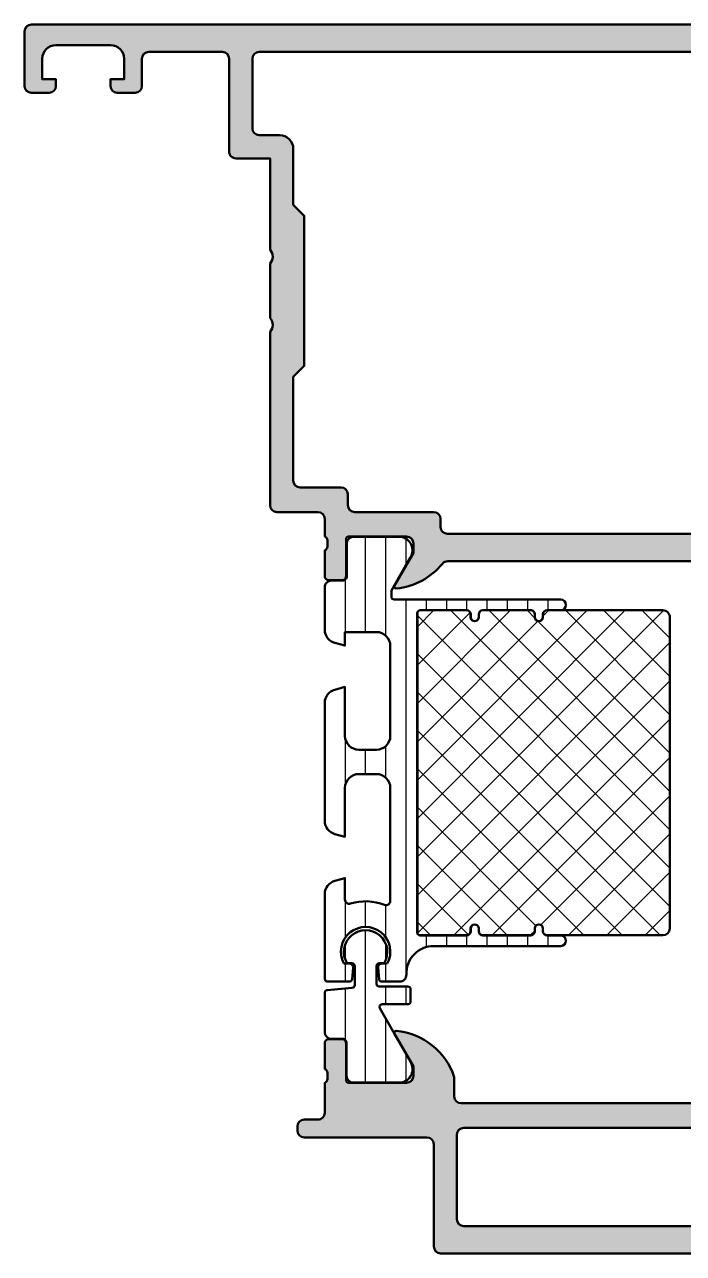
# Model space of a CAD drawing. Extents: x -25 to 78, y 0 to 90.
# Drawn here: x -25 to 23.3, y 0 to 90 of the extents above; entities that cross this region are included whole.
import ezdxf

# ---------------------------------------------------------------- set-up
doc = ezdxf.new("R2010")
doc.units = 0
for name, color, linetype, lineweight in [('0S-Alu contour', 7, 'Continuous', 50), ('0S-Alu hatch', 252, 'Continuous', 25), ('0S-Plastic contour', 254, 'Continuous', 50), ('0S-Plastic hatch', 253, 'Continuous', 25), ('0S-PT contour', 91, 'Continuous', 50), ('0S-PT hatch', 103, 'Continuous', 25)]:
    doc.layers.add(name, color=color, linetype=linetype, lineweight=lineweight)
pattern_1 = [(90, (0, 0), (-1.4859, 0), [])]

# ---------------------------------------------------------------- blocks, each defined once
blk = doc.blocks.new('284171__824EBC0E_F116_48B3_B74E_38A8E350BC5E___59835F41_4591_4B09_BE14_7B26EF173FDE_')
at = {"layer": '0S-Plastic hatch'}
h = blk.add_hatch(dxfattribs=at)
h.set_pattern_fill('ANSI31', color=256, scale=0.4680000000000001, angle=45, style=0)
h.set_pattern_definition(pattern_1)
edge = h.paths.add_edge_path()
edge.add_line((-3.000000000000113, 19.0925027513378), (-3.000000000000113, 16.20999710558584))
edge.add_arc((-2.500000000000113, 16.20999710558583), 0.5, 180, 269.9999925343822)
edge.add_line((-2.500000065149919, 15.70999710558584), (-1.689668630446746, 15.70999699999998))
edge.add_ellipse((-1.689668669536629, 15.40999699999998), major_axis=(-0.2999999999999997, 0), ratio=1, start_angle=179.9920752627074, end_angle=269.9999925343822, ccw=False)
edge.add_line((-1.389668672406193, 15.40995550617268), (-1.390000617064089, 13.00999861706367))
edge.add_arc((-0.8900046396254737, 13.00999597743859), 0.4999959774455833, 179.9996975182267, 270.0003024811851)
edge.add_line((-0.8900020000004076, 12.50999999999997), (2.586539498099355, 12.51000010558583))
edge.add_arc((2.444228849108, 13.49981818030869), 0.999996070924485, 278.1816080518998, 392.7270160998403)
edge.add_line((3.285481498099357, 14.04045310558585), (1.039011283692616, 17.95036743468066))
edge.add_ellipse((1.212425701844225, 18.05000397204092), major_axis=(-0.2000000000000059, 0), ratio=1, start_angle=-90, end_angle=29.879840183825706, ccw=False)
edge.add_line((1.212425701844225, 18.25000397204092), (3.099990844726448, 18.25000397204092))
edge.add_arc((3.099573298768774, 18.45042607985369), 0.2004225427558959, 270.1193660059609, 359.8828195628621)
edge.add_line((3.299995422363172, 18.45001617907217), (3.299995422363167, 19.35001007555655))
edge.add_arc((3.099594252891051, 19.34962112809803), 0.2004015469149805, 0.1112020448921864, 89.88661238628418)
edge.add_line((3.099990844726448, 19.55002228258781), (0.999992370605355, 19.5500222825878))
edge.add_ellipse((1.000357587040738, 19.75038447571386), major_axis=(-0.2003625259806111, 0), ratio=1, start_angle=0.10880910762227813, end_angle=89.89556244691272, ccw=False)
edge.add_line((0.7999954223631578, 19.75000397204092), (0.7999954223631676, 21.05002418993643))
edge.add_ellipse((1.000396591835283, 21.04963524247791), major_axis=(-0.2004015469149805, 0), ratio=1, start_angle=270.1133876137158, end_angle=359.8887979551078, ccw=False)
edge.add_line((0.9999999999998863, 21.25003639696768), (1.35499572753892, 21.25003639696768))
edge.add_arc((-3.8146973935e-06, 22.08088955142386), 1.589446672188279, 328.4843750062553, 571.5156249937443)
edge.add_line((-1.355003356933711, 21.25003639696769), (-1.000007629394644, 21.25003639696768))
edge.add_ellipse((-1.000407041953565, 21.04963242186198), major_axis=(-0.2004043731273275, 0), ratio=1, start_angle=180.1120068946616, end_angle=269.88580753651286, ccw=False)
edge.add_line((-0.8000030517579279, 21.05002418993643), (-0.8000030517579261, 19.65002838610342))
edge.add_ellipse((-1.000404257445808, 19.65041735450157), major_axis=(-0.2004015831713203, 0), ratio=1, start_angle=90.11557923254162, end_angle=179.8887919884769, ccw=False)
edge.add_line((-1.000000000000127, 19.45001617907216), (-2.800003051757926, 19.29251495836904))
edge.add_arc((-2.799595988752116, 19.09211097759355), 0.2004043941907311, 90.11637972490921, 179.8879914961053)
at = {"layer": '0S-Plastic contour', "color": 7}
for points in [[(-1.355003356933711, 21.25003639696769), (-1.000007629394644, 21.25003639696768)], [(-0.8000030517579279, 21.05002418993643), (-0.8000030517579261, 19.65002838610342)], [(0.7999954223631578, 19.75000397204092), (0.7999954223631676, 21.05002418993643)], [(0.9999999999998863, 21.25003639696768), (1.35499572753892, 21.25003639696768)], [(-3.000000000000113, 19.0925027513378), (-3.000000000000113, 16.20999710558584)], [(-1.000000000000127, 19.45001617907216), (-2.800003051757926, 19.29251495836904)], [(3.099990844726448, 19.55002228258781), (0.999992370605355, 19.5500222825878)], [(3.299995422363172, 18.45001617907217), (3.299995422363167, 19.35001007555655)], [(1.212425701844225, 18.25000397204092), (3.099990844726448, 18.25000397204092)], [(3.285481498099357, 14.04045310558585), (1.039011283692616, 17.95036743468066)], [(-2.500000065149919, 15.70999710558584), (-1.689668630446746, 15.70999699999998)], [(-1.389668672406193, 15.40995550617268), (-1.390000617064089, 13.00999861706367)], [(-0.8900020000004076, 12.50999999999997), (2.586539498099355, 12.51000010558583)]]:
    blk.add_lwpolyline(points, dxfattribs=at)
for centre, radius, start, end in [((-3.8146973935e-06, 22.08088955142386), 1.589446672188279, 328.4843750062553, 211.5156249937443), ((-2.799595988752116, 19.09211097759355), 0.2004043941907311, 90.11637972490921, 179.8879914961053), ((3.099594252891051, 19.34962112809803), 0.2004015469149805, 0.1112020448921864, 89.88661238628418), ((3.099573298768774, 18.45042607985369), 0.2004225427558959, 270.1193660059609, 359.8828195628621), ((-2.500000000000113, 16.20999710558583), 0.5, 180, 269.9999925343822), ((2.444228849108, 13.49981818030869), 0.999996070924485, 278.1816080518998, 32.72701609984038), ((-0.8900046396254737, 13.00999597743859), 0.4999959774455833, 179.9996975182267, 270.0003024811851)]:
    blk.add_arc(centre, radius, start, end, dxfattribs=at)
at = {"layer": '0S-Plastic contour', "color": 7, "extrusion": (0, 0, -1)}
for centre, radius, start, end in [((1.000407041953565, 21.04963242186198), 0.2004043731273275, 90.11419246348713, 179.8879931053384), ((-1.000396591835283, 21.04963524247791), 0.2004015469149805, 0.1112020448921864, 89.88661238628418), ((1.000404257445808, 19.65041735450157), 0.2004015831713203, 180.1112080115232, 269.8844207674584), ((-1.000357587040738, 19.75038447571386), 0.2003625259806112, 270.1044375530873, 359.8911908923777), ((-1.212425701844225, 18.05000397204092), 0.2000000000000059, 330.1201598161743, 90), ((1.689668669536629, 15.40999699999998), 0.2999999999999997, 90.00000746561778, 180.0079247372927)]:
    blk.add_arc(centre, radius, start, end, dxfattribs=at)
blk = doc.blocks.new('439390__92E42E08_A205_47DB_A012_A4CB23B831C8_')
at = {"layer": '0S-PT hatch'}
h = blk.add_hatch(dxfattribs=at)
h.set_pattern_fill('ANSI37', color=256, scale=0.625, angle=90, style=0)
h.set_pattern_definition([(135, (0, 0), (-1.403165018917055, -1.403165018917055), []), (225, (0, 0), (1.403165018917055, -1.403165018917055), [])])
edge = h.paths.add_edge_path()
edge.add_line((22.29999999999973, 46.60001645432259), (22.29999999999966, 23.80001645432195))
edge.add_ellipse((21.79999999999972, 23.80001645432195), major_axis=(-0.4999999999999432, 0), ratio=1, start_angle=90, end_angle=180, ccw=False)
edge.add_line((21.79999999999972, 23.30001645432201), (13.2999938258325, 23.30001645432201))
edge.add_ellipse((13.2999938258325, 23.60001645432205), major_axis=(-0.3000000000000398, 0), ratio=1, start_angle=0, end_angle=90, ccw=False)
edge.add_line((12.99999382583246, 23.60001645432205), (12.99999382583246, 23.80001645432232))
edge.add_arc((12.69999840346918, 23.8000164543223), 0.2999954223632812, 0, 180)
edge.add_line((12.4000029811059, 23.80001645432229), (12.4000029811059, 23.60001645432253))
edge.add_ellipse((12.10000298110583, 23.60001645432253), major_axis=(-0.3000000000000682, 0), ratio=1, start_angle=90, end_angle=180, ccw=False)
edge.add_line((12.10000298110583, 23.30001645432246), (8.599993825832428, 23.30001645432247))
edge.add_ellipse((8.599993825832428, 23.60001645432242), major_axis=(-0.2999999999999545, 0), ratio=1, start_angle=0, end_angle=90, ccw=False)
edge.add_line((8.299993825832473, 23.60001645432242), (8.299993825832473, 23.8000164543223))
edge.add_arc((7.999998403469163, 23.80001645432231), 0.2999954223633097, 0, 180)
edge.add_line((7.700002981105853, 23.80001645432233), (7.700002981105853, 23.60001645432234))
edge.add_ellipse((7.400002981105927, 23.60001645432234), major_axis=(-0.2999999999999261, 0), ratio=1, start_angle=90, end_angle=180, ccw=False)
edge.add_line((7.400002981105927, 23.30001645432241), (3.999999999999772, 23.30001645432235))
edge.add_ellipse((3.999999999999772, 23.50001645432234), major_axis=(-0.1999999999999886, 0), ratio=1, start_angle=0, end_angle=90, ccw=False)
edge.add_line((3.799999999999783, 23.50001645432234), (3.799999999999727, 46.90001645432235))
edge.add_ellipse((3.999999999999687, 46.90001645432235), major_axis=(-0.1999999999999602, 0), ratio=1, start_angle=270, end_angle=360, ccw=False)
edge.add_line((3.999999999999687, 47.10001645432231), (7.40000298110587, 47.10001645432225))
edge.add_ellipse((7.40000298110587, 46.80001645432226), major_axis=(-0.2999999999999829, 0), ratio=1, start_angle=180, end_angle=270, ccw=False)
edge.add_line((7.700002981105853, 46.80001645432226), (7.700002981105853, 46.60001645432234))
edge.add_arc((7.999998403469163, 46.60001645432231), 0.2999954223633097, 180, 360)
edge.add_line((8.299993825832473, 46.60001645432229), (8.299993825832473, 46.8000164543222))
edge.add_ellipse((8.599993825832456, 46.8000164543222), major_axis=(-0.2999999999999829, 0), ratio=1, start_angle=270, end_angle=360, ccw=False)
edge.add_line((8.599993825832456, 47.10001645432218), (12.10000298110591, 47.10001645432218))
edge.add_ellipse((12.10000298110591, 46.8000164543222), major_axis=(-0.2999999999999829, 0), ratio=1, start_angle=180, end_angle=270, ccw=False)
edge.add_line((12.4000029811059, 46.8000164543222), (12.4000029811059, 46.60001645432234))
edge.add_arc((12.69999840346918, 46.60001645432231), 0.2999954223632812, 180, 360)
edge.add_line((12.99999382583246, 46.60001645432229), (12.99999382583246, 46.80001645432257))
edge.add_ellipse((13.29999382583241, 46.80001645432257), major_axis=(-0.2999999999999545, 0), ratio=1, start_angle=270, end_angle=360, ccw=False)
edge.add_line((13.29999382583241, 47.10001645432252), (21.79999999999961, 47.1000164543227))
edge.add_ellipse((21.79999999999962, 46.60001645432259), major_axis=(-0.5000000000001137, 0), ratio=1, start_angle=180, end_angle=270.00000000000165, ccw=False)
at = {"layer": '0S-PT contour', "color": 7}
for points in [[(3.799999999999783, 23.50001645432234), (3.799999999999727, 46.90001645432235)], [(3.999999999999687, 47.10001645432231), (7.40000298110587, 47.10001645432225)], [(8.599993825832456, 47.10001645432218), (12.10000298110591, 47.10001645432218)], [(13.29999382583241, 47.10001645432252), (21.79999999999961, 47.1000164543227)], [(7.700002981105853, 46.80001645432226), (7.700002981105853, 46.60001645432234)], [(8.299993825832473, 46.60001645432229), (8.299993825832473, 46.8000164543222)], [(12.4000029811059, 46.8000164543222), (12.4000029811059, 46.60001645432234)], [(12.99999382583246, 46.60001645432229), (12.99999382583246, 46.80001645432257)], [(22.29999999999973, 46.60001645432259), (22.29999999999966, 23.80001645432195)], [(7.700002981105853, 23.80001645432233), (7.700002981105853, 23.60001645432234)], [(8.299993825832473, 23.60001645432242), (8.299993825832473, 23.8000164543223)], [(12.4000029811059, 23.80001645432229), (12.4000029811059, 23.60001645432253)], [(12.99999382583246, 23.60001645432205), (12.99999382583246, 23.80001645432232)], [(7.400002981105927, 23.30001645432241), (3.999999999999772, 23.30001645432235)], [(12.10000298110583, 23.30001645432246), (8.599993825832428, 23.30001645432247)], [(21.79999999999972, 23.30001645432201), (13.2999938258325, 23.30001645432201)]]:
    blk.add_lwpolyline(points, dxfattribs=at)
at = {"layer": '0S-PT contour', "color": 7, "extrusion": (0, 0, -1)}
for centre, radius, start, end in [((-3.999999999999687, 46.90001645432235), 0.1999999999999602, 0, 90), ((-7.40000298110587, 46.80001645432226), 0.2999999999999829, 90, 180), ((-8.599993825832456, 46.8000164543222), 0.2999999999999829, 0, 90), ((-12.10000298110591, 46.8000164543222), 0.2999999999999829, 90, 180), ((-13.29999382583241, 46.80001645432257), 0.2999999999999545, 0, 90), ((-21.79999999999962, 46.60001645432259), 0.5000000000001137, 89.99999999999837, 180), ((-3.999999999999772, 23.50001645432234), 0.1999999999999886, 270, 0), ((-7.400002981105927, 23.60001645432234), 0.2999999999999261, 180, 270), ((-8.599993825832428, 23.60001645432242), 0.2999999999999545, 270, 0), ((-12.10000298110583, 23.60001645432253), 0.3000000000000682, 180, 270), ((-13.2999938258325, 23.60001645432205), 0.3000000000000398, 270, 0), ((-21.79999999999972, 23.80001645432195), 0.4999999999999432, 180, 270)]:
    blk.add_arc(centre, radius, start, end, dxfattribs=at)
at = {"layer": '0S-PT contour', "color": 7}
for centre, radius, start, end in [((7.999998403469163, 46.60001645432231), 0.2999954223633097, 180, 0), ((12.69999840346918, 46.60001645432231), 0.2999954223632812, 180, 0), ((7.999998403469163, 23.80001645432231), 0.2999954223633097, 0, 180), ((12.69999840346918, 23.8000164543223), 0.2999954223632812, 0, 180)]:
    blk.add_arc(centre, radius, start, end, dxfattribs=at)
blk = doc.blocks.new('284171__5BA0C0DA_380D_446F_AA1C_37E8CF3F90FB___885AA885_2C1C_4932_88F0_DCAF5BB94808_')
at = {"layer": '0S-Plastic hatch'}
h = blk.add_hatch(dxfattribs=at)
h.set_pattern_fill('ANSI31', color=256, scale=0.4680000000000001, angle=45, style=0)
h.set_pattern_definition(pattern_1)
edge = h.paths.add_edge_path()
edge.add_arc((-1.998892987228018, 45.669667572746), 0.9911072607428558, 180.040529967685, 254.9400474002998)
edge.add_line((-2.256412009459126, 44.71260040922698), (-1.510000298125277, 44.51302508534097))
edge.add_line((-1.510000298125277, 44.51302508534097), (-1.51002311706793, 45.5099999195536))
edge.add_line((-1.51002311706793, 45.5099999195536), (0.7998854011839427, 45.50999992563147))
edge.add_ellipse((0.7998854011970593, 44.49988226815095), major_axis=(-1.010117657480513, 0), ratio=1, start_angle=180, end_angle=270.00000000074397, ccw=False)
edge.add_line((1.810003058677573, 44.49988226815095), (1.810003058677651, 37.90010917022585))
edge.add_ellipse((0.7998938009335319, 37.90010917127971), major_axis=(-1.010109257744119, 0), ratio=1, start_angle=90.00000000029752, end_angle=180, ccw=False)
edge.add_line((0.7998938009387758, 36.88999991353559), (-0.4998857138641313, 36.88999991261291))
edge.add_ellipse((-0.499885709188348, 37.90013710101612), major_axis=(-1.010137188403213, 0), ratio=1, start_angle=0.00785883787767716, end_angle=89.99999973478589, ccw=False)
edge.add_line((-1.510022888089413, 37.89999854797713), (-1.510022888183598, 41.48697372013972))
edge.add_line((-1.510022888183598, 41.48697372013972), (-2.256411349988368, 41.28733857180318))
edge.add_arc((-1.998815080353068, 40.33020355047907), 0.9911928607365638, 105.0632453292084, 179.9547890322134)
edge.add_line((-2.990007632507703, 40.33098568110417), (-2.990007629394526, 31.66900626723482))
edge.add_arc((-1.998859386345984, 31.66970738699598), 0.9911484910280252, 180.0405299578921, 254.9400474092405)
edge.add_line((-2.256389121277039, 30.71260040922731), (-1.510022888183613, 30.51303724529854))
edge.add_line((-1.510022888183613, 30.51303724529854), (-1.510022888183485, 34.10000602636074))
edge.add_ellipse((-0.4998850233552617, 34.09986815911052), major_axis=(-1.010137874236532, 0), ratio=1, start_angle=270.0000389024916, end_angle=359.9921800658741, ccw=False)
edge.add_line((-0.4998857092152065, 35.11000603334682), (0.7998938063117293, 35.11000603242418))
edge.add_ellipse((0.7998938009155268, 34.09989677466207), major_axis=(-1.01010925776211, 0), ratio=1, start_angle=180, end_angle=269.9999996939147, ccw=False)
edge.add_line((1.810003058677637, 34.09989677466207), (1.810003051757249, 25.81576744355252))
edge.add_ellipse((1.500003051757303, 25.81576744381149), major_axis=(-0.3099999999999454, 0), ratio=1, start_angle=68.5397444279181, end_angle=180, ccw=False)
edge.add_arc((-5.4609107849e-06, 22.00001398454269), 3.789999999999877, 68.53974442791787, 107.0188797955989)
edge.add_ellipse((-1.200021362307992, 25.92046827408525), major_axis=(-0.3099999999999803, 0), ratio=1, start_angle=0, end_angle=107.0188797955978, ccw=False)
edge.add_line((-1.510021362307973, 25.92046827408525), (-1.51002136230808, 27.4869737201395))
edge.add_line((-1.51002136230808, 27.4869737201395), (-2.256409824111258, 27.28733857180357))
edge.add_arc((-1.998813554477436, 26.33020355047892), 0.9911928607367045, 105.0632453291177, 179.9547890312299)
edge.add_line((-2.990006106632198, 26.33098568112104), (-2.990006103518922, 20.10004730203265))
edge.add_arc((-2.800006103518924, 20.10004730203265), 0.1899999999999977, 180, 270)
edge.add_line((-2.800006103518924, 19.91004730203265), (-1.173990732037623, 19.91004730203264))
edge.add_arc((-1.173990732037623, 20.1000473020329), 0.1900000000002535, 270, 354.9998434473357)
edge.add_line((-0.9847137846474004, 20.0834871937381), (-0.9111097101340703, 20.92475914023555))
edge.add_arc((-1.200006103518802, 20.95003509500125), 0.2900000000000405, 354.9998434473379, 449.9999999999775)
edge.add_line((-1.200006103518688, 21.24003509500129), (-1.592586124307302, 21.24003509500146))
edge.add_ellipse((5.31940319206e-05, 22.10003509597818), major_axis=(-1.809999999999993, 0), ratio=1, start_angle=151.6316564767591, end_angle=28.368343523240924, ccw=False)
edge.add_line((1.592692512371142, 21.24003509500146), (1.199993896481259, 21.24003509500146))
edge.add_arc((1.199993896481259, 20.95003509500131), 0.2900000000001483, 90, 185.0001565526679)
edge.add_line((0.911097503096423, 20.92475914023557), (0.9847015776098402, 20.08348719373788))
edge.add_arc((1.173978524999768, 20.10004730203266), 0.1899999999999585, 185.0001565526667, 270)
edge.add_line((1.173978524999768, 19.9100473020327), (2.499993896484184, 19.91004730203264))
edge.add_arc((2.499993896484212, 20.4000473020328), 0.4900000000001583, 269.9999999999966, 362.2920152210359)
edge.add_ellipse((4.997993841998166, 20.50002866135775), major_axis=(-2.009999999999877, 0), ratio=1, start_angle=-89.9999999999996, end_angle=2.2920152210356832, ccw=False)
edge.add_line((4.997993841998152, 22.51002866135763), (14.29999687759033, 22.51002866135781))
edge.add_arc((14.29999687759033, 22.90002255784218), 0.3899938964843734, 270, 450)
edge.add_line((14.29999687759033, 23.29001645432655), (13.29999382583253, 23.29001645432655))
edge.add_ellipse((13.29999382583253, 23.60001645432662), major_axis=(-0.3100000000000662, 0), ratio=1, start_angle=0, end_angle=90, ccw=False)
edge.add_line((12.98999382583246, 23.60001645432662), (12.98999382583245, 23.80001645432917))
edge.add_arc((12.69999840346912, 23.80001645432913), 0.289995422363333, 0, 180)
edge.add_line((12.41000298110579, 23.80001645432909), (12.41000298110584, 23.60001645432674))
edge.add_ellipse((12.10000298110579, 23.60001645432665), major_axis=(-0.3100000000000591, 0), ratio=1, start_angle=90, end_angle=180, ccw=False)
edge.add_line((12.10000298110579, 23.2900164543266), (8.599993825832485, 23.29001645432656))
edge.add_ellipse((8.599993825832485, 23.60001645432658), major_axis=(-0.3100000000000165, 0), ratio=1, start_angle=0, end_angle=90, ccw=False)
edge.add_line((8.289993825832468, 23.60001645432658), (8.289993825832523, 23.80001645432637))
edge.add_arc((7.99999840346922, 23.80001645432642), 0.2899954223633045, 0, 180)
edge.add_line((7.710002981105915, 23.80001645432649), (7.710002981105859, 23.60001645432658))
edge.add_ellipse((7.400002981105814, 23.60001645432667), major_axis=(-0.3100000000000449, 0), ratio=1, start_angle=90, end_angle=180, ccw=False)
edge.add_line((7.400002981105814, 23.29001645432663), (3.999999999999701, 23.2900164543265))
edge.add_ellipse((3.999999999999715, 23.50001645432477), major_axis=(-0.2099999999982707, 0), ratio=1, start_angle=0, end_angle=89.99999999999608, ccw=False)
edge.add_line((3.790000000001445, 23.50001645432477), (3.789999999999665, 46.90001645432626))
edge.add_ellipse((3.999999999999673, 46.90001645432627), major_axis=(-0.210000000000008, 0), ratio=1, start_angle=270, end_angle=360, ccw=False)
edge.add_line((3.999999999999673, 47.11001645432628), (7.400002981105927, 47.11001645432617))
edge.add_ellipse((7.400002981105927, 46.80001645432617), major_axis=(-0.3099999999999952, 0), ratio=1, start_angle=180, end_angle=270, ccw=False)
edge.add_line((7.710002981105922, 46.80001645432617), (7.710002981105859, 46.60001645432647))
edge.add_arc((7.999998403469191, 46.60001645432646), 0.289995422363333, 180, 360)
edge.add_line((8.289993825832523, 46.60001645432646), (8.289993825832523, 46.80001645432632))
edge.add_ellipse((8.599993825832428, 46.80001645432631), major_axis=(-0.3099999999999028, 0), ratio=1, start_angle=270, end_angle=360, ccw=False)
edge.add_line((8.599993825832428, 47.11001645432622), (12.10000298110581, 47.11001645432622))
edge.add_ellipse((12.10000298110583, 46.8000164543262), major_axis=(-0.3100000000000236, 0), ratio=1, start_angle=180, end_angle=270.0000000000026, ccw=False)
edge.add_line((12.41000298110585, 46.8000164543262), (12.41000298110568, 46.60001645432394))
edge.add_arc((12.69999840346907, 46.60001645432388), 0.2899954223633898, 180, 360)
edge.add_line((12.98999382583245, 46.60001645432383), (12.98999382583245, 46.80001645432625))
edge.add_ellipse((13.29999382583249, 46.80001645432625), major_axis=(-0.3100000000000307, 0), ratio=1, start_angle=270, end_angle=360, ccw=False)
edge.add_line((13.29999382583249, 47.11001645432628), (14.29999687759034, 47.11001645432627))
edge.add_arc((14.29999687759033, 47.50001035081062), 0.3899938964843486, 270.0000000000021, 450.0000000000021)
edge.add_line((14.29999687759031, 47.89000424729497), (2.100003454003697, 47.89000424729515))
edge.add_ellipse((2.100003454003697, 48.10000424729516), major_axis=(-0.210000000000008, 0), ratio=1, start_angle=0, end_angle=90, ccw=False)
edge.add_line((1.890003454003689, 48.10000424729516), (1.890003454003689, 48.56250812677634))
edge.add_line((1.890003454003689, 48.56250812677634), (3.276940554249094, 50.96475365130364))
edge.add_arc((2.4442288491081, 51.50018192527415), 0.9899960709244565, 327.2592430287524, 441.7771036410999)
edge.add_line((2.585822496184208, 52.47999999999699), (-0.8900046396252179, 52.48000000000407))
edge.add_arc((-0.8900046396252321, 51.99000402255849), 0.4899959774455809, 89.99999999999834, 180.0079247372467)
edge.add_line((-1.380000612383899, 51.989936249864), (-1.379668669632053, 49.59004587753542))
edge.add_ellipse((-1.689668666672773, 49.59000300000316), major_axis=(-0.3100000000060144, 0), ratio=1, start_angle=90.00000000110578, end_angle=180.0079248439906, ccw=False)
edge.add_line((-1.68966866666679, 49.28000299999715), (-2.499999985071511, 49.28000299999722))
edge.add_arc((-2.499999985071539, 48.79000299999709), 0.490000000000137, 89.99999999999667, 180)
edge.add_line((-2.989999985071676, 48.79000299999709), (-2.990000000001586, 45.66896648198082))
at = {"layer": '0S-Plastic contour', "color": 7}
for points in [[(2.585822496184208, 52.47999999999699), (-0.8900046396252179, 52.48000000000407)], [(-1.380000612383899, 51.989936249864), (-1.379668669632053, 49.59004587753542)], [(1.890003454003689, 48.10000424729516), (1.890003454003689, 48.56250812677634), (3.276940554249094, 50.96475365130364)], [(-2.989999985071676, 48.79000299999709), (-2.990000000001586, 45.66896648198082)], [(-1.68966866666679, 49.28000299999715), (-2.499999985071511, 49.28000299999722)], [(14.29999687759031, 47.89000424729497), (2.100003454003697, 47.89000424729515)], [(3.790000000001445, 23.50001645432477), (3.789999999999665, 46.90001645432626)], [(3.999999999999673, 47.11001645432628), (7.400002981105927, 47.11001645432617)], [(8.599993825832428, 47.11001645432622), (12.10000298110581, 47.11001645432622)], [(13.29999382583249, 47.11001645432628), (14.29999687759034, 47.11001645432627)], [(7.710002981105922, 46.80001645432617), (7.710002981105859, 46.60001645432647)], [(8.289993825832523, 46.60001645432646), (8.289993825832523, 46.80001645432632)], [(12.41000298110585, 46.8000164543262), (12.41000298110568, 46.60001645432394)], [(12.98999382583245, 46.60001645432383), (12.98999382583245, 46.80001645432625)], [(-2.256412009459126, 44.71260040922698), (-1.510000298125277, 44.51302508534097), (-1.51002311706793, 45.5099999195536), (0.7998854011839427, 45.50999992563147)], [(1.810003058677573, 44.49988226815095), (1.810003058677651, 37.90010917022585)], [(-1.510022888089413, 37.89999854797713), (-1.510022888183598, 41.48697372013972), (-2.256411349988368, 41.28733857180318)], [(-2.990007632507703, 40.33098568110417), (-2.990007629394526, 31.66900626723482)], [(0.7998938009387758, 36.88999991353559), (-0.4998857138641313, 36.88999991261291)], [(-0.4998857092152065, 35.11000603334682), (0.7998938063117293, 35.11000603242418)], [(-2.256389121277039, 30.71260040922731), (-1.510022888183613, 30.51303724529854), (-1.510022888183485, 34.10000602636074)], [(1.810003058677637, 34.09989677466207), (1.810003051757249, 25.81576744355252)], [(-1.510021362307973, 25.92046827408525), (-1.51002136230808, 27.4869737201395), (-2.256409824111258, 27.28733857180357)], [(-2.990006106632198, 26.33098568112104), (-2.990006103518922, 20.10004730203265)], [(7.710002981105915, 23.80001645432649), (7.710002981105859, 23.60001645432658)], [(8.289993825832468, 23.60001645432658), (8.289993825832523, 23.80001645432637)], [(12.41000298110579, 23.80001645432909), (12.41000298110584, 23.60001645432674)], [(12.98999382583246, 23.60001645432662), (12.98999382583245, 23.80001645432917)], [(7.400002981105814, 23.29001645432663), (3.999999999999701, 23.2900164543265)], [(4.997993841998152, 22.51002866135763), (14.29999687759033, 22.51002866135781)], [(12.10000298110579, 23.2900164543266), (8.599993825832485, 23.29001645432656)], [(14.29999687759033, 23.29001645432655), (13.29999382583253, 23.29001645432655)], [(-1.200006103518688, 21.24003509500129), (-1.592586124307302, 21.24003509500146)], [(-0.9847137846474004, 20.0834871937381), (-0.9111097101340703, 20.92475914023555)], [(0.911097503096423, 20.92475914023557), (0.9847015776098402, 20.08348719373788)], [(1.592692512371142, 21.24003509500146), (1.199993896481259, 21.24003509500146)], [(-2.800006103518924, 19.91004730203265), (-1.173990732037623, 19.91004730203264)], [(1.173978524999768, 19.9100473020327), (2.499993896484184, 19.91004730203264)]]:
    blk.add_lwpolyline(points, dxfattribs=at)
for centre, radius, start, end in [((-0.8900046396252321, 51.99000402255849), 0.4899959774455809, 89.99999999999834, 180.0079247372467), ((2.4442288491081, 51.50018192527415), 0.9899960709244565, 327.2592430287524, 81.7771036411), ((-2.499999985071539, 48.79000299999709), 0.490000000000137, 89.99999999999667, 180), ((14.29999687759033, 47.50001035081062), 0.3899938964843486, 270.0000000000021, 90.00000000000207), ((7.999998403469191, 46.60001645432646), 0.289995422363333, 180, 0), ((12.69999840346907, 46.60001645432388), 0.2899954223633898, 180, 0), ((-1.998892987228018, 45.669667572746), 0.9911072607428558, 180.040529967685, 254.9400474002998), ((-1.998815080353068, 40.33020355047907), 0.9911928607365638, 105.0632453292084, 179.9547890322134), ((-1.998859386345984, 31.66970738699598), 0.9911484910280252, 180.0405299578921, 254.9400474092405), ((-1.998813554477436, 26.33020355047892), 0.9911928607367045, 105.0632453291177, 179.9547890312299), ((-5.4609107849e-06, 22.00001398454269), 3.789999999999877, 68.53974442791787, 107.0188797955989), ((7.99999840346922, 23.80001645432642), 0.2899954223633045, 0, 180), ((12.69999840346912, 23.80001645432913), 0.289995422363333, 0, 180), ((14.29999687759033, 22.90002255784218), 0.3899938964843734, 270, 90), ((-1.200006103518802, 20.95003509500125), 0.2900000000000405, 354.9998434473379, 89.99999999997755), ((1.199993896481259, 20.95003509500131), 0.2900000000001483, 90, 185.0001565526679), ((-2.800006103518924, 20.10004730203265), 0.1899999999999977, 180, 270), ((-1.173990732037623, 20.1000473020329), 0.1900000000002535, 270, 354.9998434473357), ((1.173978524999768, 20.10004730203266), 0.1899999999999585, 185.0001565526667, 270), ((2.499993896484212, 20.4000473020328), 0.4900000000001583, 269.9999999999966, 2.292015221035908)]:
    blk.add_arc(centre, radius, start, end, dxfattribs=at)
at = {"layer": '0S-Plastic contour', "color": 7, "extrusion": (0, 0, -1)}
for centre, radius, start, end in [((1.689668666672773, 49.59000300000316), 0.3100000000060144, 179.9920751560094, 269.9999999988942), ((-2.100003454003697, 48.10000424729516), 0.210000000000008, 270, 0), ((-3.999999999999673, 46.90001645432627), 0.210000000000008, 0, 90), ((-7.400002981105927, 46.80001645432617), 0.3099999999999952, 90, 180), ((-8.599993825832428, 46.80001645432631), 0.3099999999999028, 0, 90), ((-12.10000298110583, 46.8000164543262), 0.3100000000000236, 89.99999999999739, 180), ((-13.29999382583249, 46.80001645432625), 0.3100000000000307, 0, 90), ((-0.7998854011970593, 44.49988226815095), 1.010117657480513, 89.999999999256, 180), ((0.499885709188348, 37.90013710101612), 1.010137188403213, 270.0000002652141, 359.9921411621223), ((-0.7998938009335319, 37.90010917127971), 1.010109257744119, 180, 269.9999999997025), ((0.4998850233552617, 34.09986815911052), 1.010137874236532, 0.0078199341258925, 89.9999610975084), ((-0.7998938009155268, 34.09989677466207), 1.01010925776211, 90.00000030608534, 180), ((1.200021362307992, 25.92046827408525), 0.3099999999999803, 252.9811202044022, 0), ((-1.500003051757303, 25.81576744381149), 0.3099999999999454, 180, 291.4602555720819), ((-5.31940319206e-05, 22.10003509597818), 1.809999999999993, 331.6316564767591, 208.368343523241), ((-3.999999999999715, 23.50001645432477), 0.2099999999982707, 270.0000000000039, 0), ((-7.400002981105814, 23.60001645432667), 0.3100000000000449, 180, 270), ((-8.599993825832485, 23.60001645432658), 0.3100000000000165, 270, 0), ((-12.10000298110579, 23.60001645432665), 0.3100000000000591, 180, 270), ((-13.29999382583253, 23.60001645432662), 0.3100000000000662, 270, 0), ((-4.997993841998166, 20.50002866135775), 2.009999999999877, 357.7079847789643, 89.99999999999959)]:
    blk.add_arc(centre, radius, start, end, dxfattribs=at)
blk = doc.blocks.new('438520__A90F8803_59F8_47A2_A87D_F0CA437A98F2_')
at = {"layer": '0S-Alu hatch'}
h = blk.add_hatch(color=256, dxfattribs=at)
edge = h.paths.add_edge_path()
edge.add_arc((-3.499996948242596, 10.29999999999838), 0.5, 269.9999999999984, 360)
edge.add_line((-2.999996948242596, 10.29999999999838), (-2.99999694824271, 12.4999999999983))
edge.add_arc((-3.078833394785746, 12.76752059199157), 0.278895056327579, 286.4198764194819, 361.1645893740928)
edge.add_line((-2.799995948242554, 12.77318899998993), (-2.799995948242553, 13.22678299998993))
edge.add_arc((-3.078864043885744, 13.23244365946699), 0.2789255417371719, 358.8371299271131, 433.5754054446265)
edge.add_line((-2.999996948242483, 13.49998699998993), (-2.999996948242596, 15.37999799999834))
edge.add_ellipse((-2.699996948242585, 15.37999799999836), major_axis=(-0.3000000000000114, 0), ratio=1, start_angle=270, end_angle=360, ccw=False)
edge.add_line((-2.699996948242585, 15.67999799999837), (-1.720022629199661, 15.67999799999837))
edge.add_ellipse((-1.720022629199661, 15.37999799999842), major_axis=(-0.2999999999999545, 0), ratio=1, start_angle=180, end_angle=270, ccw=False)
edge.add_line((-1.420022629199706, 15.37999799999842), (-1.420022629199706, 12.61999999999836))
edge.add_arc((-1.300022629199759, 12.61999999999836), 0.1199999999999477, 180, 270)
edge.add_line((-1.300022629199759, 12.49999999999842), (3.000003051757346, 12.49999999999842))
edge.add_arc((3.000003051757346, 12.99999999999847), 0.500000000000057, 270, 360)
edge.add_line((3.500003051757403, 12.99999999999847), (3.500003051757403, 13.69999999999835))
edge.add_line((3.500003051757403, 13.69999999999835), (2.118507594134939, 16.09282032302586))
edge.add_ellipse((2.238122836405636, 16.16188021535004), major_axis=(-0.1381197846483423, 0), ratio=1, start_angle=-95.62257755079389, end_angle=30.000000000002615, ccw=False)
edge.add_ellipse((1.761779810583576, 11.32339113815056), major_axis=(-5.000000000000008, 0), ratio=1, start_angle=198.6222189607481, end_angle=264.37742244920685, ccw=False)
edge.add_line((6.500003051757407, 12.92002525929423), (6.500003051757403, 11.49999999999836))
edge.add_arc((7.000003051757346, 11.49999999999836), 0.4999999999999432, 180, 270)
edge.add_line((7.000003051757346, 10.99999999999842), (37.90568136791986, 10.99999999999841))
edge.add_arc((37.90568136791986, 11.49999999999839), 0.4999999999999716, 270, 338.9376648512806)
edge.add_ellipse((43.03822629293174, 9.523391138150595), major_axis=(-5.000000000000067, 0), ratio=1, start_angle=275.62257755079975, end_angle=338.93766485128066, ccw=False)
edge.add_ellipse((42.5618832671091, 14.36188021535007), major_axis=(-0.1381197846483438, 0), ratio=1, start_angle=149.9999999999981, end_angle=275.6225775507964, ccw=False)
edge.add_line((42.68149850937979, 14.2928203230259), (41.30000305175747, 11.89999999999839))
edge.add_line((41.30000305175747, 11.89999999999839), (41.30000305175747, 11.19999999999843))
edge.add_arc((41.8000030517575, 11.19999999999843), 0.5000000000000285, 180, 270)
edge.add_line((41.8000030517575, 10.6999999999984), (46.10002873271494, 10.6999999999984))
edge.add_arc((46.10002873271494, 10.81999999999815), 0.1199999999997487, 270, 360)
edge.add_line((46.22002873271469, 10.81999999999815), (46.22002873271469, 13.57999799999817))
edge.add_ellipse((46.5200287327147, 13.57999799999817), major_axis=(-0.3000000000000114, 0), ratio=1, start_angle=270, end_angle=360, ccw=False)
edge.add_line((46.5200287327147, 13.87999799999818), (47.50000305175752, 13.87999799999818))
edge.add_ellipse((47.50000305175752, 13.57999799999823), major_axis=(-0.2999999999999545, 0), ratio=1, start_angle=180, end_angle=270, ccw=False)
edge.add_line((47.80000305175747, 13.57999799999823), (47.80000305175747, 11.69998699998962))
edge.add_arc((47.87887014740069, 11.43244365946672), 0.2789255417371328, 106.4245945553666, 181.1628700729022)
edge.add_line((47.60000205175754, 11.42678299998958), (47.60000205175754, 10.97318899998973))
edge.add_arc((47.87883949830046, 10.96752059199135), 0.2788950563273101, 178.8354106259006, 253.5801235805111)
edge.add_line((47.80000305175747, 10.69999999999834), (47.80000305175747, 9.199999999998427))
edge.add_ellipse((47.30000305175744, 9.199999999998427), major_axis=(-0.5000000000000285, 0), ratio=1, start_angle=90, end_angle=180, ccw=False)
edge.add_line((47.30000305175744, 8.6999999999984), (46.30000305175747, 8.6999999999984))
edge.add_arc((46.30000305175747, 8.1999999999984), 0.5, 90, 180)
edge.add_line((45.80000305175746, 8.1999999999984), (45.80000305175746, 3.431119203399664))
edge.add_arc((46.80000305175745, 3.431119203399663), 0.9999999999999857, 180, 265.9143832200255)
edge.add_line((46.72875600176955, 2.433660503568942), (52.80000305175747, 1.999999999998411))
edge.add_line((52.80000305175747, 1.999999999998411), (68.90000305175738, 1.999999999998409))
edge.add_arc((68.90000305175738, 2.499999999998409), 0.5, 270, 360)
edge.add_line((69.40000305175738, 2.499999999998409), (69.40000305175738, 3.299999999998363))
edge.add_arc((68.90000305175738, 3.299999999998363), 0.5, 0, 90)
edge.add_line((68.90000305175738, 3.799999999998363), (68.40000305175738, 3.799999999998363))
edge.add_ellipse((68.40000305175738, 4.299999999998363), major_axis=(-0.5, 0), ratio=1, start_angle=0, end_angle=90, ccw=False)
edge.add_line((67.90000305175738, 4.299999999998363), (67.90000305175738, 4.499999999998382))
edge.add_ellipse((68.40000305175741, 4.499999999998382), major_axis=(-0.5000000000000285, 0), ratio=1, start_angle=270, end_angle=360, ccw=False)
edge.add_line((68.40000305175741, 4.999999999998411), (71.20000305175739, 4.999999999998409))
edge.add_ellipse((71.20000305175739, 4.499999999998466), major_axis=(-0.4999999999999432, 0), ratio=1, start_angle=180, end_angle=270, ccw=False)
edge.add_line((71.70000305175734, 4.499999999998466), (71.70000305175734, 3.999999999998409))
edge.add_line((71.70000305175734, 3.999999999998409), (70.70000305175745, 3.999999999998409))
edge.add_line((70.70000305175745, 3.999999999998409), (70.70000305175734, 2.499999999998543))
edge.add_arc((71.70000305175739, 2.499999999998467), 1.000000000000056, 180, 270)
edge.add_line((71.70000305175739, 1.49999999999841), (75.70000305175736, 1.499999999998408))
edge.add_arc((75.70000305175736, 2.499999999998379), 0.9999999999999712, 270, 360)
edge.add_line((76.70000305175734, 2.499999999998379), (76.70000305175734, 3.999999999998408))
edge.add_line((76.70000305175734, 3.999999999998408), (75.70000305175734, 3.999999999998408))
edge.add_line((75.70000305175734, 3.999999999998408), (75.70000305175734, 4.499999999998408))
edge.add_ellipse((76.20000305175734, 4.499999999998408), major_axis=(-0.5, 0), ratio=1, start_angle=270, end_angle=360, ccw=False)
edge.add_line((76.20000305175734, 4.999999999998408), (77.5000030517574, 4.999999999998407))
edge.add_ellipse((77.5000030517574, 4.499999999998522), major_axis=(-0.4999999999998855, 0), ratio=1, start_angle=180, end_angle=270, ccw=False)
edge.add_line((78.00000305175728, 4.499999999998522), (78.0000030517574, 0.4999999999984226))
edge.add_ellipse((77.5000030517574, 0.4999999999984086), major_axis=(-0.5, 0), ratio=1, start_angle=90, end_angle=180, ccw=False)
edge.add_line((77.5000030517574, -1.5914e-12), (5.500003051757403, -1.5827e-12))
edge.add_ellipse((5.500003051757403, 0.4999999999984141), major_axis=(-0.4999999999999968, 0), ratio=1, start_angle=0, end_angle=90, ccw=False)
edge.add_line((5.000003051757406, 0.4999999999984141), (5.000003051757403, 7.9999999999984))
edge.add_arc((4.500003051757389, 7.999999999998399), 0.5000000000000142, 0, 90)
edge.add_line((4.500003051757389, 8.499999999998414), (-4.49999694824261, 8.499999999998419))
edge.add_ellipse((-4.499996948242596, 8.999999999998405), major_axis=(-0.4999999999999858, 0), ratio=1, start_angle=0, end_angle=89.9999999999983, ccw=False)
edge.add_line((-4.999996948242582, 8.999999999998405), (-4.999996948242596, 9.299999999998374))
edge.add_ellipse((-4.499996948242596, 9.299999999998374), major_axis=(-0.5, 0), ratio=1, start_angle=270, end_angle=360, ccw=False)
edge.add_line((-4.499996948242596, 9.799999999998374), (-3.49999694824261, 9.799999999998386))
edge = h.paths.add_edge_path()
edge.add_line((6.700003051757335, 8.699999999998404), (6.700003051757335, 2.499999999998417))
edge.add_arc((7.200003051757335, 2.499999999998417), 0.5, 180, 270)
edge.add_line((7.200003051757335, 1.999999999998417), (43.60000305175742, 1.999999999998412))
edge.add_arc((43.60000305175742, 2.499999999998412), 0.4999999999999999, 270, 360)
edge.add_line((44.10000305175742, 2.499999999998412), (44.10000305175742, 8.6999999999984))
edge.add_arc((43.60000305175742, 8.6999999999984), 0.5, 0, 90)
edge.add_line((43.60000305175742, 9.1999999999984), (7.200003051757335, 9.199999999998404))
edge.add_arc((7.200003051757335, 8.699999999998404), 0.5, 90, 180)
at = {"layer": '0S-Alu contour', "color": 7}
for points in [[(-2.999996948242483, 13.49998699998993), (-2.999996948242596, 15.37999799999834)], [(-2.699996948242585, 15.67999799999837), (-1.720022629199661, 15.67999799999837)], [(-1.420022629199706, 15.37999799999842), (-1.420022629199706, 12.61999999999836)], [(3.500003051757403, 12.99999999999847), (3.500003051757403, 13.69999999999835), (2.118507594134939, 16.09282032302586)], [(-2.799995948242554, 12.77318899998993), (-2.799995948242553, 13.22678299998993)], [(6.500003051757407, 12.92002525929423), (6.500003051757403, 11.49999999999836)], [(-2.999996948242596, 10.29999999999838), (-2.99999694824271, 12.4999999999983)], [(-1.300022629199759, 12.49999999999842), (3.000003051757346, 12.49999999999842)], [(7.000003051757346, 10.99999999999842), (37.90568136791986, 10.99999999999841)], [(-4.999996948242582, 8.999999999998405), (-4.999996948242596, 9.299999999998374)], [(-4.499996948242596, 9.799999999998374), (-3.49999694824261, 9.799999999998386)], [(43.60000305175742, 9.1999999999984), (7.200003051757335, 9.199999999998404)], [(4.500003051757389, 8.499999999998414), (-4.49999694824261, 8.499999999998419)], [(6.700003051757335, 8.699999999998404), (6.700003051757335, 2.499999999998417)], [(5.000003051757406, 0.4999999999984141), (5.000003051757403, 7.9999999999984)], [(7.200003051757335, 1.999999999998417), (43.60000305175742, 1.999999999998412)], [(77.5000030517574, -1.5914e-12), (5.500003051757403, -1.5827e-12)]]:
    blk.add_lwpolyline(points, dxfattribs=at)
at = {"layer": '0S-Alu contour', "color": 7, "extrusion": (0, 0, -1)}
for centre, radius, start, end in [((-2.238122836405636, 16.16188021535004), 0.1381197846483424, 329.9999999999974, 95.6225775507939), ((-1.761779810583576, 11.32339113815056), 5.000000000000008, 95.62257755079312, 161.3777810392519), ((2.699996948242585, 15.37999799999836), 0.3000000000000114, 0, 90), ((1.720022629199661, 15.37999799999842), 0.2999999999999545, 90, 180), ((4.499996948242596, 9.299999999998374), 0.5, 0, 90), ((4.499996948242596, 8.999999999998405), 0.4999999999999858, 270.0000000000017, 0), ((-5.500003051757403, 0.4999999999984141), 0.4999999999999968, 270, 0)]:
    blk.add_arc(centre, radius, start, end, dxfattribs=at)
at = {"layer": '0S-Alu contour', "color": 7}
for centre, radius, start, end in [((-3.078864043885744, 13.23244365946699), 0.2789255417371719, 358.8371299271131, 73.57540544462664), ((-3.078833394785746, 12.76752059199157), 0.278895056327579, 286.4198764194819, 1.164589374092855), ((-1.300022629199759, 12.61999999999836), 0.1199999999999477, 180, 270), ((3.000003051757346, 12.99999999999847), 0.500000000000057, 270, 0), ((7.000003051757346, 11.49999999999836), 0.4999999999999432, 180, 270), ((-3.499996948242596, 10.29999999999838), 0.5, 269.9999999999984, 0), ((7.200003051757335, 8.699999999998404), 0.5, 90, 180), ((4.500003051757389, 7.999999999998399), 0.5000000000000142, 0, 90), ((7.200003051757335, 2.499999999998417), 0.5, 180, 270)]:
    blk.add_arc(centre, radius, start, end, dxfattribs=at)
blk = doc.blocks.new('438500__24C3DD28_13B6_4AE6_84A1_D8B124BE42AA_')
at = {"layer": '0S-Alu hatch'}
h = blk.add_hatch(color=256, dxfattribs=at)
edge = h.paths.add_edge_path()
edge.add_ellipse((-10.50000000000006, 87.49999999999994), major_axis=(-0.500000000000057, 0), ratio=1, start_angle=180, end_angle=270, ccw=False)
edge.add_line((-10, 87.49999999999994), (-10, 80.69999999999989))
edge.add_arc((-9.50000000000017, 80.69999999999987), 0.4999999999998295, 180, 270.0000000000017)
edge.add_line((-9.500000000000156, 80.20000000000005), (-7, 80.20000000000005))
edge.add_line((-7, 80.20000000000005), (-7, 73.5))
edge.add_ellipse((-7.525026953992664, 73), major_axis=(-0.7250195186467849, 0), ratio=1, start_angle=136.398650048409, end_angle=223.6013499515911, ccw=False)
edge.add_line((-7, 72.5), (-7, 68.5))
edge.add_ellipse((-7.525026953992664, 68), major_axis=(-0.7250195186467849, 0), ratio=1, start_angle=136.398650048409, end_angle=223.6013499515911, ccw=False)
edge.add_line((-7, 67.5), (-7, 54.79999999999995))
edge.add_arc((-6.5, 54.79999999999995), 0.5, 180, 270)
edge.add_line((-6.5, 54.29999999999995), (-3.5, 54.29999999999995))
edge.add_ellipse((-3.5, 53.79999999999995), major_axis=(-0.5, 0), ratio=1, start_angle=180, end_angle=270, ccw=False)
edge.add_line((-3, 53.79999999999995), (-3.000000000000113, 52.49999999999999))
edge.add_ellipse((-3.078836446543121, 52.23247940800685), major_axis=(-0.2788950563274381, 0), ratio=1, start_angle=178.8354106259178, end_angle=253.5801235805157, ccw=False)
edge.add_line((-2.799999000000068, 52.22681100000855), (-2.79999900000007, 51.7732170000085))
edge.add_ellipse((-3.078867095643104, 51.76755634053141), major_axis=(-0.2789255417370161, 0), ratio=1, start_angle=106.4245945553493, end_angle=181.1628700728928, ccw=False)
edge.add_line((-3, 51.50001300000859), (-3.000000000000227, 49.62000200000014))
edge.add_arc((-2.700000000000159, 49.62000200000011), 0.3000000000000682, 180, 270)
edge.add_line((-2.700000000000159, 49.32000200000004), (-1.720025680957178, 49.32000200000004))
edge.add_arc((-1.720025680957178, 49.62000199999999), 0.2999999999999545, 270, 360)
edge.add_line((-1.420025680957223, 49.62000199999999), (-1.420025680957337, 52.37999999999992))
edge.add_ellipse((-1.300025680957276, 52.37999999999992), major_axis=(-0.1200000000000614, 0), ratio=1, start_angle=270, end_angle=360, ccw=False)
edge.add_line((-1.300025680957276, 52.49999999999999), (3, 52.49999999999999))
edge.add_ellipse((3, 51.99999999999999), major_axis=(-0.5, 0), ratio=1, start_angle=180, end_angle=270, ccw=False)
edge.add_line((3.5, 51.99999999999999), (3.5, 51.29999999999995))
edge.add_line((3.5, 51.29999999999995), (2.118504542377579, 48.90717967697251))
edge.add_arc((2.238119784648247, 48.83811978464834), 0.1381197846483142, 149.9999999999941, 275.6225775507941)
edge.add_arc((1.7617767588264, 53.67660886184735), 4.999999999999486, 275.6225775507913, 320.793981443761)
edge.add_ellipse((6.023606274623659, 50.19999999999964), major_axis=(-0.5000000000003734, 0), ratio=1, start_angle=269.9999999999984, end_angle=320.7939814437604, ccw=False)
edge.add_line((6.023606274623674, 50.70000000000002), (37.79999999999985, 50.70000000000003))
edge.add_ellipse((37.79999999999985, 50.19999999999896), major_axis=(-0.5000000000010659, 0), ratio=1, start_angle=197.7484163560687, end_angle=270, ccw=False)
edge.add_arc((43.03822324117364, 51.87660886184664), 4.999999999998878, 197.7484163560688, 264.3774224492055)
edge.add_arc((42.56188021535158, 47.0381197846483), 0.1381197846483463, 264.3774224492008, 389.9999999999985)
edge.add_line((42.68149545762229, 47.10717967697247), (41.29999999999994, 49.49999999999987))
edge.add_line((41.29999999999994, 49.49999999999987), (41.29999999999994, 50.20000000000003))
edge.add_ellipse((41.79999999999983, 50.20000000000003), major_axis=(-0.4999999999998864, 0), ratio=1, start_angle=269.9999999999984, end_angle=360, ccw=False)
edge.add_line((41.79999999999984, 50.69999999999992), (46.10002568095717, 50.6999999999998))
edge.add_ellipse((46.10002568095717, 50.5799999999998), major_axis=(-0.1200000000000045, 0), ratio=1, start_angle=180, end_angle=270, ccw=False)
edge.add_line((46.22002568095718, 50.5799999999998), (46.22002568095717, 47.8200019999998))
edge.add_arc((46.52002568095723, 47.8200019999998), 0.3000000000000682, 180, 270)
edge.add_line((46.52002568095723, 47.52000199999973), (47.49999999999993, 47.52000199999973))
edge.add_arc((47.49999999999993, 47.82000199999974), 0.3000000000000114, 270, 360)
edge.add_line((47.79999999999994, 47.82000199999974), (47.79999999999994, 49.7000130000083))
edge.add_ellipse((47.87886709564313, 49.96755634053117), major_axis=(-0.2789255417370938, 0), ratio=1, start_angle=-1.1628700728896888, end_angle=73.57540544463859, ccw=False)
edge.add_line((47.59999900000002, 49.97321700000824), (47.59999900000003, 50.42681100000835))
edge.add_ellipse((47.87883644654295, 50.43247940800668), major_axis=(-0.2788950563273091, 0), ratio=1, start_angle=-73.58012358051099, end_angle=1.164589374089985, ccw=False)
edge.add_line((47.79999999999995, 50.69999999999969), (47.79999999999995, 69.99999999999999))
edge.add_ellipse((48.09999999999991, 69.99999999999999), major_axis=(-0.2999999999999545, 0), ratio=1, start_angle=270.00000000000273, end_angle=360, ccw=False)
edge.add_line((48.09999999999989, 70.29999999999994), (51.29999999999995, 70.30000000000005))
edge.add_line((51.29999999999995, 70.30000000000005), (51.29999999999995, 69.49999999999999))
edge.add_line((51.29999999999995, 69.49999999999999), (52.29999999999995, 69.49999999999999))
edge.add_arc((52.29999999999995, 69.99999999999999), 0.5, 270, 360)
edge.add_line((52.79999999999995, 69.99999999999999), (52.79999999999995, 74.49999999999999))
edge.add_arc((51.79999999999996, 74.49999999999999), 1, 0, 90)
edge.add_line((51.79999999999996, 75.49999999999999), (51.29999999999995, 75.49999999999999))
edge.add_line((51.29999999999995, 75.49999999999999), (51.29999999999995, 72.99999999999993))
edge.add_ellipse((50.30000000000001, 72.99999999999993), major_axis=(-0.999999999999943, 0), ratio=1, start_angle=90, end_angle=180, ccw=False)
edge.add_line((50.30000000000001, 71.99999999999999), (49, 71.99999999999999))
edge.add_ellipse((49, 72.99999999999999), major_axis=(-1, 0), ratio=1, start_angle=0, end_angle=90, ccw=False)
edge.add_line((48, 72.99999999999999), (48, 79.99999999999999))
edge.add_ellipse((48.52500000000003, 80.49999999999999), major_axis=(-0.7250000000000246, 0), ratio=1, start_angle=-43.60281897270181, end_angle=43.6028189727017, ccw=False)
edge.add_line((48, 80.99999999999999), (48, 86.99999999999999))
edge.add_ellipse((49, 86.99999999999999), major_axis=(-1, 0), ratio=1, start_angle=270, end_angle=360, ccw=False)
edge.add_line((49, 87.99999999999999), (50.29999999999995, 87.99999999999999))
edge.add_ellipse((50.29999999999995, 86.99999999999986), major_axis=(-1.000000000000127, 0), ratio=1, start_angle=180, end_angle=270, ccw=False)
edge.add_line((51.30000000000008, 86.99999999999986), (51.29999999999995, 85.49999999999999))
edge.add_line((51.29999999999995, 85.49999999999999), (51.90000000000009, 85.49999999999999))
edge.add_line((51.90000000000009, 85.49999999999999), (53, 86.60000000000001))
edge.add_line((53, 86.60000000000001), (53, 89.99999999999999))
edge.add_line((53, 89.99999999999999), (-24.50000000000006, 90))
edge.add_arc((-24.50000000000006, 89.50000000000006), 0.4999999999999432, 90, 180)
edge.add_line((-25, 89.50000000000006), (-25, 85.49999999999994))
edge.add_arc((-24.50000000000006, 85.49999999999994), 0.4999999999999432, 180, 270)
edge.add_line((-24.50000000000006, 85), (-23.20000000000005, 85))
edge.add_arc((-23.20000000000005, 85.5), 0.5, 270, 360)
edge.add_line((-22.70000000000004, 85.5), (-22.70000000000004, 86))
edge.add_line((-22.70000000000004, 86), (-23.70000000000004, 86))
edge.add_line((-23.70000000000004, 86), (-23.70000000000004, 87.50000000000007))
edge.add_ellipse((-22.7000000000001, 87.50000000000006), major_axis=(-0.999999999999943, 0), ratio=1, start_angle=270.0000000000008, end_angle=360, ccw=False)
edge.add_line((-22.70000000000012, 88.49999999999999), (-18.7000000000001, 88.49999999999999))
edge.add_ellipse((-18.7000000000001, 87.49999999999994), major_axis=(-1.000000000000056, 0), ratio=1, start_angle=180, end_angle=270, ccw=False)
edge.add_line((-17.70000000000004, 87.49999999999994), (-17.70000000000004, 86))
edge.add_line((-17.70000000000004, 86), (-18.70000000000004, 86))
edge.add_line((-18.70000000000004, 86), (-18.70000000000004, 85.50000000000001))
edge.add_arc((-18.20000000000003, 85.50000000000001), 0.5000000000000142, 180, 270)
edge.add_line((-18.20000000000003, 85), (-16.90000000000009, 85))
edge.add_arc((-16.90000000000009, 85.5), 0.5, 270, 360)
edge.add_line((-16.40000000000009, 85.5), (-16.40000000000009, 87.49999999999994))
edge.add_ellipse((-15.90000000000003, 87.49999999999994), major_axis=(-0.500000000000057, 0), ratio=1, start_angle=270, end_angle=360, ccw=False)
edge.add_line((-15.90000000000003, 88), (-10.50000000000006, 88))
edge = h.paths.add_edge_path()
edge.add_line((-5.300000000000181, 76.80000000000005), (-5.300000000000068, 80.89999999999989))
edge.add_arc((-6.300000000000125, 80.89999999999992), 1.000000000000056, 0, 90)
edge.add_line((-6.300000000000125, 81.89999999999996), (-7.800000000000068, 81.89999999999996))
edge.add_ellipse((-7.800000000000068, 82.39999999999998), major_axis=(-0.5, 0), ratio=1, start_angle=0, end_angle=90, ccw=False)
edge.add_line((-8.300000000000068, 82.39999999999998), (-8.300000000000068, 87.5))
edge.add_ellipse((-7.800000000000068, 87.5), major_axis=(-0.5, 0), ratio=1, start_angle=270, end_angle=360, ccw=False)
edge.add_line((-7.800000000000068, 88), (45.49999999999989, 87.99999999999999))
edge.add_ellipse((45.49999999999989, 87.49999999999999), major_axis=(-0.5, 0), ratio=1, start_angle=180, end_angle=270, ccw=False)
edge.add_line((45.99999999999988, 87.49999999999999), (45.99999999999999, 53.20000000000004))
edge.add_ellipse((45.49999999999993, 53.20000000000004), major_axis=(-0.500000000000057, 0), ratio=1, start_angle=90, end_angle=180, ccw=False)
edge.add_line((45.49999999999993, 52.69999999999999), (5.999999999999886, 52.69999999999999))
edge.add_ellipse((5.999999999999886, 53.19999999999988), major_axis=(-0.4999999999998864, 0), ratio=1, start_angle=0, end_angle=90, ccw=False)
edge.add_line((5.5, 53.19999999999988), (5.5, 53.79999999999994))
edge.add_arc((5, 53.79999999999994), 0.5, 0, 90)
edge.add_line((5, 54.29999999999994), (-0.8000000000000682, 54.29999999999994))
edge.add_ellipse((-0.8000000000000682, 54.80000000000005), major_axis=(-0.5000000000001137, 0), ratio=1, start_angle=0, end_angle=90, ccw=False)
edge.add_line((-1.300000000000181, 54.80000000000019), (-1.299999999999954, 55.60000000000002))
edge.add_arc((-1.799999999999954, 55.60000000000002), 0.5, 0, 90)
edge.add_line((-1.799999999999954, 56.10000000000002), (-4.800000000000068, 56.10000000000002))
edge.add_ellipse((-4.800000000000068, 56.60000000000002), major_axis=(-0.5, 0), ratio=1, start_angle=0, end_angle=90, ccw=False)
edge.add_line((-5.300000000000068, 56.60000000000002), (-5.299999999999954, 64.19999999999993))
edge.add_line((-5.299999999999954, 64.19999999999993), (-4.5, 65))
edge.add_line((-4.5, 65), (-4.5, 76))
edge.add_line((-4.5, 76), (-5.300000000000181, 76.80000000000005))
at = {"layer": '0S-Alu contour', "color": 7}
for points in [[(-25, 89.50000000000006), (-25, 85.49999999999994)], [(51.30000000000008, 86.99999999999986), (51.29999999999995, 85.49999999999999), (51.90000000000009, 85.49999999999999), (53, 86.60000000000001), (53, 89.99999999999999), (-24.50000000000006, 90)], [(-22.70000000000012, 88.49999999999999), (-18.7000000000001, 88.49999999999999)], [(-22.70000000000004, 85.5), (-22.70000000000004, 86), (-23.70000000000004, 86), (-23.70000000000004, 87.50000000000007)], [(-17.70000000000004, 87.49999999999994), (-17.70000000000004, 86), (-18.70000000000004, 86), (-18.70000000000004, 85.50000000000001)], [(-16.40000000000009, 85.5), (-16.40000000000009, 87.49999999999994)], [(-15.90000000000003, 88), (-10.50000000000006, 88)], [(-10, 87.49999999999994), (-10, 80.69999999999989)], [(-8.300000000000068, 82.39999999999998), (-8.300000000000068, 87.5)], [(-7.800000000000068, 88), (45.49999999999989, 87.99999999999999)], [(-24.50000000000006, 85), (-23.20000000000005, 85)], [(-18.20000000000003, 85), (-16.90000000000009, 85)], [(-6.300000000000125, 81.89999999999996), (-7.800000000000068, 81.89999999999996)], [(-9.500000000000156, 80.20000000000005), (-7, 80.20000000000005), (-7, 73.5)], [(-5.300000000000181, 76.80000000000005), (-5.300000000000068, 80.89999999999989)], [(-5.300000000000068, 56.60000000000002), (-5.299999999999954, 64.19999999999993), (-4.5, 65), (-4.5, 76), (-5.300000000000181, 76.80000000000005)], [(-7, 72.5), (-7, 68.5)], [(-7, 67.5), (-7, 54.79999999999995)], [(-1.799999999999954, 56.10000000000002), (-4.800000000000068, 56.10000000000002)], [(-1.300000000000181, 54.80000000000019), (-1.299999999999954, 55.60000000000002)], [(-6.5, 54.29999999999995), (-3.5, 54.29999999999995)], [(5, 54.29999999999994), (-0.8000000000000682, 54.29999999999994)], [(-3, 53.79999999999995), (-3.000000000000113, 52.49999999999999)], [(5.5, 53.19999999999988), (5.5, 53.79999999999994)], [(-2.799999000000068, 52.22681100000855), (-2.79999900000007, 51.7732170000085)], [(-1.420025680957223, 49.62000199999999), (-1.420025680957337, 52.37999999999992)], [(-1.300025680957276, 52.49999999999999), (3, 52.49999999999999)], [(45.49999999999993, 52.69999999999999), (5.999999999999886, 52.69999999999999)], [(-3, 51.50001300000859), (-3.000000000000227, 49.62000200000014)], [(3.5, 51.99999999999999), (3.5, 51.29999999999995), (2.118504542377579, 48.90717967697251)], [(6.023606274623674, 50.70000000000002), (37.79999999999985, 50.70000000000003)], [(-2.700000000000159, 49.32000200000004), (-1.720025680957178, 49.32000200000004)]]:
    blk.add_lwpolyline(points, dxfattribs=at)
for centre, radius, start, end in [((-24.50000000000006, 89.50000000000006), 0.4999999999999432, 90, 180), ((-24.50000000000006, 85.49999999999994), 0.4999999999999432, 180, 270), ((-23.20000000000005, 85.5), 0.5, 270, 0), ((-18.20000000000003, 85.50000000000001), 0.5000000000000142, 180, 270), ((-16.90000000000009, 85.5), 0.5, 270, 0), ((-6.300000000000125, 80.89999999999992), 1.000000000000056, 0, 90), ((-9.50000000000017, 80.69999999999987), 0.4999999999998295, 180, 270.0000000000017), ((-1.799999999999954, 55.60000000000002), 0.5, 0, 90), ((-6.5, 54.79999999999995), 0.5, 180, 270), ((5, 53.79999999999994), 0.5, 0, 90), ((1.7617767588264, 53.67660886184735), 4.999999999999486, 275.6225775507913, 320.793981443761), ((-2.700000000000159, 49.62000200000011), 0.3000000000000682, 180, 270), ((-1.720025680957178, 49.62000199999999), 0.2999999999999545, 270, 0), ((2.238119784648247, 48.83811978464834), 0.1381197846483142, 149.9999999999941, 275.6225775507941)]:
    blk.add_arc(centre, radius, start, end, dxfattribs=at)
at = {"layer": '0S-Alu contour', "color": 7, "extrusion": (0, 0, -1)}
for centre, radius, start, end in [((22.7000000000001, 87.50000000000006), 0.999999999999943, 0, 89.9999999999992), ((18.7000000000001, 87.49999999999994), 1.000000000000056, 90, 180), ((15.90000000000003, 87.49999999999994), 0.500000000000057, 0, 90), ((10.50000000000006, 87.49999999999994), 0.500000000000057, 90, 180), ((7.800000000000068, 87.5), 0.5, 0, 90), ((7.800000000000068, 82.39999999999998), 0.5, 270, 0), ((7.525026953992664, 73), 0.7250195186467849, 136.3986500484089, 223.601349951591), ((7.525026953992664, 68), 0.7250195186467849, 136.3986500484089, 223.601349951591), ((4.800000000000068, 56.60000000000002), 0.5, 270, 0), ((3.5, 53.79999999999995), 0.5, 90, 180), ((0.8000000000000682, 54.80000000000005), 0.5000000000001137, 270, 0), ((-5.999999999999886, 53.19999999999988), 0.4999999999998864, 270, 0), ((3.078836446543121, 52.23247940800685), 0.2788950563274381, 106.4198764194843, 181.1645893740822), ((1.300025680957276, 52.37999999999992), 0.1200000000000614, 0, 90), ((-3, 51.99999999999999), 0.5, 90, 180), ((3.078867095643104, 51.76755634053141), 0.2789255417370161, 178.8371299271072, 253.5754054446507), ((-6.023606274623659, 50.19999999999964), 0.5000000000003734, 39.2060185562396, 90.0000000000016)]:
    blk.add_arc(centre, radius, start, end, dxfattribs=at)
blk = doc.blocks.new('439390__5E72373F_58ED_4ED0_B1DD_00EF0597146C_')
at = {"layer": '0S-Alu contour', "color": 7}
for name in ['438500__24C3DD28_13B6_4AE6_84A1_D8B124BE42AA_', '438520__A90F8803_59F8_47A2_A87D_F0CA437A98F2_']:
    blk.add_blockref(name, (0, 0), dxfattribs=at)
at = {"layer": '0S-Plastic contour', "color": 7}
for name in ['284171__5BA0C0DA_380D_446F_AA1C_37E8CF3F90FB___885AA885_2C1C_4932_88F0_DCAF5BB94808_', '284171__824EBC0E_F116_48B3_B74E_38A8E350BC5E___59835F41_4591_4B09_BE14_7B26EF173FDE_']:
    blk.add_blockref(name, (0, 0), dxfattribs=at)
at = {"layer": '0S-PT contour', "color": 7}
blk.add_blockref('439390__92E42E08_A205_47DB_A012_A4CB23B831C8_', (0, 0), dxfattribs=at)

msp = doc.modelspace()

# ---------------------------------------------------------------- block references
at = {"layer": '0S-Alu contour', "color": 7}
msp.add_blockref('439390__5E72373F_58ED_4ED0_B1DD_00EF0597146C_', (0, 0), dxfattribs=at)

doc.saveas('drawing.dxf')
